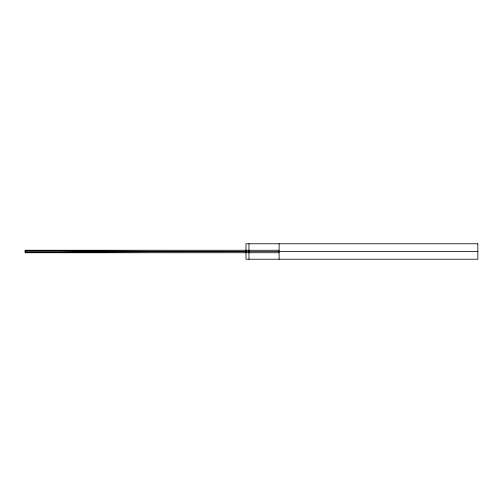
<?xml version="1.0" encoding="UTF-8"?>
<svg xmlns="http://www.w3.org/2000/svg" width="503" height="503" viewBox="0 0 503 503"><rect width="100%" height="100%" fill="white"/><g stroke="black" fill="none" stroke-linecap="round" stroke-linejoin="round"><path stroke-width="0.75" d="M25.15 252.682L97.136 252.041A596.307 15.04 0 0 1 152.447 251.714L245.98 251.651M279.102 250.261L25.15 250.261L25.15 252.739L279.102 252.739M25.15 250.318L97.136 250.959A596.307 15.04 0 0 0 152.447 251.286L245.98 251.349M25.15 251.5L477.85 251.5M279.102 243.773L279.102 259.227M248.966 243.773L248.966 259.227M152.447 251.286L152.447 251.714M477.85 243.773L245.98 243.773L245.98 259.227L477.85 259.227L477.85 243.773"/></g></svg>
